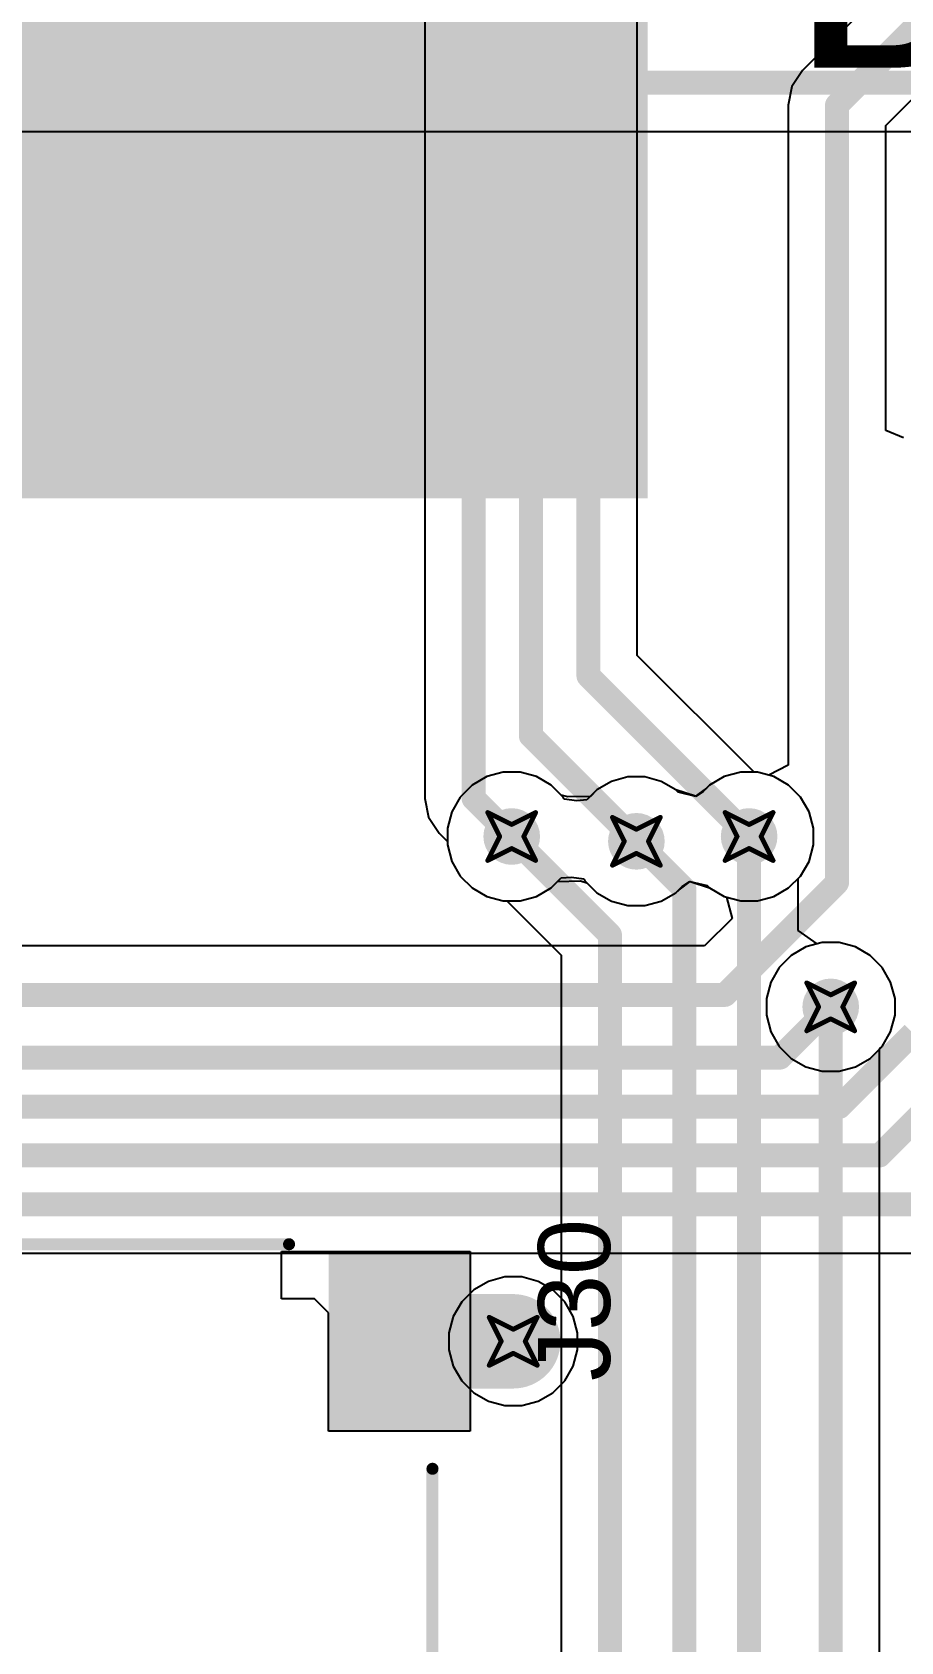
# Model space of a CAD drawing. Header units: inches. Extents: x -36 to 349, y -11 to 240.
# Drawn here: x 137.91 to 147.11, y 64.35 to 81.39 of the extents above; entities that cross this region are included whole.
import ezdxf

# ---------------------------------------------------------------- set-up
doc = ezdxf.new("R2010")
doc.units = ezdxf.units.IN
for name, color, linetype in [('Bottom Layer', 5, 'Continuous'), ('Drill Drawing', 1, 'Continuous'), ('Layer 1', 16, 'Continuous'), ('Layer 2', 76, 'Continuous'), ('Top Layer', 1, 'Continuous'), ('Top Overlay', 2, 'Continuous'), ('Top Solder', 216, 'Continuous'), ('Via Holes', 16, 'Continuous')]:
    doc.layers.add(name, color=color, linetype=linetype)
doc.styles.add('Arial', font='', dxfattribs={"height": 0.2})
doc.styles.add('Arial Black_Bold', font='', dxfattribs={"height": 0.2})
doc.styles.get('Arial').set_extended_font_data('Arial')
doc.styles.get('Arial Black_Bold').set_extended_font_data('Arial Black', bold=True)

# ---------------------------------------------------------------- blocks, each defined once
blk = doc.blocks.new('DM3BT_DSF_PEJS_332')
at = {"layer": 'Top Layer'}
blk.add_hatch(color=1, dxfattribs=at).paths.add_polyline_path([(-7.4, -6.6), (-5.9, -6.6), (-5.9, -8.5), (-7.4, -8.5)])
at = {"layer": 'Top Solder'}
blk.add_hatch(color=216, dxfattribs=at).paths.add_polyline_path([(-7.4, -6.6), (-5.9, -6.6), (-5.9, -8.5), (-7.4, -8.5)])
at = {"layer": 'Top Layer'}
for p, q in [((-7.4, -8.5), (-7.4, -6.6)), ((-7.4, -6.6), (-5.9, -6.6)), ((-5.9, -6.6), (-5.9, -7.85)), ((-5.9, -7.85), (-5.75, -8)), ((-5.75, -8), (-5.4, -8)), ((-5.4, -8), (-5.4, -8.5)), ((-5.4, -8.5), (-7.4, -8.5))]:
    blk.add_line(p, q, dxfattribs=at)
at = {"layer": 'Top Overlay'}
for points in [[(-7, 7.65, 0.127, 0.127, 0), (-7, -6.2, 0.127, 0.127, 0)], [(6.519, -8.578, 0.127, 0.127, 0), (-5.481, -8.578, 0.127, 0.127, 0)]]:
    blk.add_lwpolyline(points, format="xyseb", dxfattribs=at)
for points in [[(-7.032, -6.2, 0.0635, 0.0635, 1), (-6.968, -6.2, 0.0635, 0.0635, 1)], [(-5.513, -8.578, 0.0635, 0.0635, 1), (-5.449, -8.578, 0.0635, 0.0635, 1)]]:
    blk.add_lwpolyline(points, format="xyseb", close=True, dxfattribs=at)

msp = doc.modelspace()

# ---------------------------------------------------------------- hatches: boundary and pattern name
at = {"layer": 'Bottom Layer'}
h = msp.add_hatch(color=5, dxfattribs=at)
edge = h.paths.add_edge_path()
edge.add_arc((142.986, 72.873), 0.3, 0, 360)
h = msp.add_hatch(color=5, dxfattribs=at)
edge = h.paths.add_edge_path()
edge.add_arc((144.306, 72.822), 0.3, 0, 360)
h = msp.add_hatch(color=5, dxfattribs=at)
edge = h.paths.add_edge_path()
edge.add_arc((145.5, 72.873), 0.3, 0, 360)
h = msp.add_hatch(color=5, dxfattribs=at)
edge = h.paths.add_edge_path()
edge.add_arc((146.364, 71.069), 0.3, 0, 360)
h = msp.add_hatch(color=5, dxfattribs=at)
edge = h.paths.add_edge_path()
edge.add_arc((143.002, 67.528), 0.3, 0, 360)
at = {"layer": 'Layer 1'}
msp.add_hatch(color=16, dxfattribs=at).paths.add_polyline_path([(129.413, 76.454), (144.425, 76.454), (144.425, 91.013), (129.413, 91.013)])
h = msp.add_hatch(color=16, dxfattribs=at)
edge = h.paths.add_edge_path()
edge.add_arc((142.986, 72.873), 0.3, 0, 360)
h = msp.add_hatch(color=16, dxfattribs=at)
edge = h.paths.add_edge_path()
edge.add_arc((144.306, 72.822), 0.3, 0, 360)
h = msp.add_hatch(color=16, dxfattribs=at)
edge = h.paths.add_edge_path()
edge.add_arc((145.5, 72.873), 0.3, 0, 360)
h = msp.add_hatch(color=16, dxfattribs=at)
edge = h.paths.add_edge_path()
edge.add_arc((146.364, 71.069), 0.3, 0, 360)
h = msp.add_hatch(color=16, dxfattribs=at)
edge = h.paths.add_edge_path()
edge.add_arc((143.002, 67.528), 0.3, 0, 360)
at = {"layer": 'Layer 2'}
h = msp.add_hatch(color=76, dxfattribs=at)
edge = h.paths.add_edge_path()
edge.add_arc((142.986, 72.873), 0.3, 0, 360)
h = msp.add_hatch(color=76, dxfattribs=at)
edge = h.paths.add_edge_path()
edge.add_arc((144.306, 72.822), 0.3, 0, 360)
h = msp.add_hatch(color=76, dxfattribs=at)
edge = h.paths.add_edge_path()
edge.add_arc((145.5, 72.873), 0.3, 0, 360)
h = msp.add_hatch(color=76, dxfattribs=at)
edge = h.paths.add_edge_path()
edge.add_arc((146.364, 71.069), 0.3, 0, 360)
h = msp.add_hatch(color=76, dxfattribs=at)
edge = h.paths.add_edge_path()
edge.add_arc((143.002, 67.528), 0.3, 0, 360)
at = {"layer": 'Top Layer'}
h = msp.add_hatch(color=1, dxfattribs=at)
edge = h.paths.add_edge_path()
edge.add_arc((142.986, 72.873), 0.3, 0, 360)
h = msp.add_hatch(color=1, dxfattribs=at)
edge = h.paths.add_edge_path()
edge.add_arc((144.306, 72.822), 0.3, 0, 360)
h = msp.add_hatch(color=1, dxfattribs=at)
edge = h.paths.add_edge_path()
edge.add_arc((145.5, 72.873), 0.3, 0, 360)
h = msp.add_hatch(color=1, dxfattribs=at)
edge = h.paths.add_edge_path()
edge.add_arc((146.364, 71.069), 0.3, 0, 360)
h = msp.add_hatch(color=1, dxfattribs=at)
edge = h.paths.add_edge_path()
edge.add_arc((143.002, 67.528), 0.3, 0, 360)
at = {"layer": 'Via Holes'}
h = msp.add_hatch(color=7, dxfattribs=at)
edge = h.paths.add_edge_path()
edge.add_arc((142.986, 72.873), 0.15, 0, 360)
h = msp.add_hatch(color=7, dxfattribs=at)
edge = h.paths.add_edge_path()
edge.add_arc((144.306, 72.822), 0.15, 0, 360)
h = msp.add_hatch(color=7, dxfattribs=at)
edge = h.paths.add_edge_path()
edge.add_arc((145.5, 72.873), 0.15, 0, 360)
h = msp.add_hatch(color=7, dxfattribs=at)
edge = h.paths.add_edge_path()
edge.add_arc((146.364, 71.069), 0.15, 0, 360)
h = msp.add_hatch(color=7, dxfattribs=at)
edge = h.paths.add_edge_path()
edge.add_arc((143.002, 67.528), 0.15, 0, 360)

# ---------------------------------------------------------------- linework, layer by layer
at = {"layer": 'Bottom Layer'}
for p, q in [((129.159, 80.338), (147.764, 80.338)), ((142.723, 73.507), (142.567, 73.418)), ((142.896, 73.554), (142.723, 73.507)), ((143.075, 73.554), (142.896, 73.554)), ((143.248, 73.507), (143.075, 73.554)), ((143.404, 73.418), (143.248, 73.507)), ((144.044, 73.456), (143.888, 73.367)), ((144.217, 73.503), (144.044, 73.456)), ((144.396, 73.503), (144.217, 73.503)), ((144.569, 73.456), (144.396, 73.503)), ((144.725, 73.367), (144.569, 73.456)), ((145.237, 73.507), (145.082, 73.418)), ((145.411, 73.554), (145.237, 73.507)), ((145.59, 73.554), (145.411, 73.554)), ((145.763, 73.507), (145.59, 73.554)), ((145.918, 73.418), (145.763, 73.507)), ((142.441, 73.291), (142.351, 73.135)), ((142.567, 73.418), (142.441, 73.291)), ((143.531, 73.291), (143.404, 73.418)), ((143.543, 73.268), (143.531, 73.291)), ((143.888, 73.367), (143.782, 73.261)), ((144.75, 73.341), (144.725, 73.367)), ((144.934, 73.296), (144.75, 73.341)), ((145.015, 73.351), (144.934, 73.296)), ((145.082, 73.418), (145.015, 73.351)), ((146.045, 73.291), (145.918, 73.418)), ((146.135, 73.135), (146.045, 73.291)), ((142.351, 73.135), (142.305, 72.962)), ((143.674, 73.251), (143.543, 73.268)), ((143.782, 73.261), (143.674, 73.251)), ((146.181, 72.962), (146.135, 73.135)), ((142.305, 72.962), (142.305, 72.783)), ((146.181, 72.783), (146.181, 72.962)), ((142.305, 72.783), (142.351, 72.61)), ((146.135, 72.61), (146.181, 72.783)), ((142.351, 72.61), (142.441, 72.454)), ((146.045, 72.454), (146.135, 72.61)), ((142.441, 72.454), (142.567, 72.328)), ((146.018, 72.427), (146.045, 72.454)), ((142.567, 72.328), (142.723, 72.238)), ((146.018, 71.877), (146.018, 72.427)), ((142.723, 72.238), (142.896, 72.192)), ((142.896, 72.192), (142.934, 72.192)), ((142.934, 72.192), (143.509, 71.617)), ((146.221, 71.736), (146.018, 71.877)), ((143.509, 71.617), (143.509, 56.015)), ((146.274, 71.75), (146.221, 71.736)), ((146.453, 71.75), (146.274, 71.75)), ((146.627, 71.704), (146.453, 71.75)), ((146.782, 71.614), (146.627, 71.704)), ((146.909, 71.487), (146.782, 71.614)), ((146.998, 71.332), (146.909, 71.487)), ((147.045, 71.159), (146.998, 71.332)), ((147.045, 70.98), (147.045, 71.159)), ((146.998, 70.806), (147.045, 70.98)), ((146.909, 70.651), (146.998, 70.806)), ((146.882, 70.624), (146.909, 70.651)), ((146.882, 62.069), (146.882, 70.624))]:
    msp.add_line(p, q, dxfattribs=at)
for points in [[(129.067, 80.856, 0.254, 0.254, 0), (147.979, 80.856, 0.254, 0.254, 0)], [(142.986, 72.873, 0.254, 0.254, 0), (144.027, 71.831, 0.254, 0.254, 0)], [(144.306, 72.822, 0.254, 0.254, 0), (144.814, 72.314, 0.254, 0.254, 0)], [(145.5, 54.429, 0.254, 0.254, 0), (145.5, 72.873, 0.254, 0.254, 0)], [(144.814, 54.598, 0.254, 0.254, 0), (144.814, 72.314, 0.254, 0.254, 0)], [(144.027, 54.766, 0.254, 0.254, 0), (144.027, 71.831, 0.254, 0.254, 0)], [(146.364, 61.623, 0.254, 0.254, 0), (146.364, 71.069, 0.254, 0.254, 0)]]:
    msp.add_lwpolyline(points, format="xyseb", dxfattribs=at)
for points in [[(142.922, 72.873, 0.127, 0.127, 1), (143.049, 72.873, 0.127, 0.127, 1)], [(144.243, 72.822, 0.127, 0.127, 1), (144.37, 72.822, 0.127, 0.127, 1)], [(145.437, 72.873, 0.127, 0.127, 1), (145.564, 72.873, 0.127, 0.127, 1)], [(144.751, 72.314, 0.127, 0.127, 1), (144.878, 72.314, 0.127, 0.127, 1)], [(144.751, 72.314, 0.127, 0.127, 1), (144.878, 72.314, 0.127, 0.127, 1)], [(143.963, 71.831, 0.127, 0.127, 1), (144.09, 71.831, 0.127, 0.127, 1)], [(143.963, 71.831, 0.127, 0.127, 1), (144.09, 71.831, 0.127, 0.127, 1)], [(146.3, 71.069, 0.127, 0.127, 1), (146.427, 71.069, 0.127, 0.127, 1)]]:
    msp.add_lwpolyline(points, format="xyseb", close=True, dxfattribs=at)
at = {"layer": 'Drill Drawing'}
for points in [[(142.732, 73.127, 0.0508, 0.0508, 0), (142.986, 73, 0.0508, 0.0508, 0)], [(142.732, 73.127, 0.0508, 0.0508, 0), (142.859, 72.873, 0.0508, 0.0508, 0)], [(142.986, 73, 0.0508, 0.0508, 0), (143.24, 73.127, 0.0508, 0.0508, 0)], [(143.113, 72.873, 0.0508, 0.0508, 0), (143.24, 73.127, 0.0508, 0.0508, 0)], [(145.246, 73.127, 0.0508, 0.0508, 0), (145.5, 73, 0.0508, 0.0508, 0)], [(145.246, 73.127, 0.0508, 0.0508, 0), (145.373, 72.873, 0.0508, 0.0508, 0)], [(145.5, 73, 0.0508, 0.0508, 0), (145.754, 73.127, 0.0508, 0.0508, 0)], [(145.627, 72.873, 0.0508, 0.0508, 0), (145.754, 73.127, 0.0508, 0.0508, 0)], [(144.052, 73.076, 0.0508, 0.0508, 0), (144.306, 72.949, 0.0508, 0.0508, 0)], [(144.052, 73.076, 0.0508, 0.0508, 0), (144.179, 72.822, 0.0508, 0.0508, 0)], [(144.306, 72.949, 0.0508, 0.0508, 0), (144.56, 73.076, 0.0508, 0.0508, 0)], [(144.433, 72.822, 0.0508, 0.0508, 0), (144.56, 73.076, 0.0508, 0.0508, 0)], [(142.732, 72.619, 0.0508, 0.0508, 0), (142.859, 72.873, 0.0508, 0.0508, 0)], [(143.113, 72.873, 0.0508, 0.0508, 0), (143.24, 72.619, 0.0508, 0.0508, 0)], [(144.052, 72.568, 0.0508, 0.0508, 0), (144.179, 72.822, 0.0508, 0.0508, 0)], [(144.433, 72.822, 0.0508, 0.0508, 0), (144.56, 72.568, 0.0508, 0.0508, 0)], [(145.246, 72.619, 0.0508, 0.0508, 0), (145.373, 72.873, 0.0508, 0.0508, 0)], [(145.627, 72.873, 0.0508, 0.0508, 0), (145.754, 72.619, 0.0508, 0.0508, 0)], [(142.732, 72.619, 0.0508, 0.0508, 0), (142.986, 72.746, 0.0508, 0.0508, 0)], [(142.986, 72.746, 0.0508, 0.0508, 0), (143.24, 72.619, 0.0508, 0.0508, 0)], [(144.052, 72.568, 0.0508, 0.0508, 0), (144.306, 72.695, 0.0508, 0.0508, 0)], [(144.306, 72.695, 0.0508, 0.0508, 0), (144.56, 72.568, 0.0508, 0.0508, 0)], [(145.246, 72.619, 0.0508, 0.0508, 0), (145.5, 72.746, 0.0508, 0.0508, 0)], [(145.5, 72.746, 0.0508, 0.0508, 0), (145.754, 72.619, 0.0508, 0.0508, 0)], [(146.11, 71.323, 0.0508, 0.0508, 0), (146.364, 71.196, 0.0508, 0.0508, 0)], [(146.11, 71.323, 0.0508, 0.0508, 0), (146.237, 71.069, 0.0508, 0.0508, 0)], [(146.364, 71.196, 0.0508, 0.0508, 0), (146.618, 71.323, 0.0508, 0.0508, 0)], [(146.491, 71.069, 0.0508, 0.0508, 0), (146.618, 71.323, 0.0508, 0.0508, 0)], [(146.11, 70.815, 0.0508, 0.0508, 0), (146.237, 71.069, 0.0508, 0.0508, 0)], [(146.491, 71.069, 0.0508, 0.0508, 0), (146.618, 70.815, 0.0508, 0.0508, 0)], [(146.11, 70.815, 0.0508, 0.0508, 0), (146.364, 70.942, 0.0508, 0.0508, 0)], [(146.364, 70.942, 0.0508, 0.0508, 0), (146.618, 70.815, 0.0508, 0.0508, 0)], [(142.748, 67.782, 0.0508, 0.0508, 0), (143.002, 67.655, 0.0508, 0.0508, 0)], [(142.748, 67.782, 0.0508, 0.0508, 0), (142.875, 67.528, 0.0508, 0.0508, 0)], [(143.002, 67.655, 0.0508, 0.0508, 0), (143.256, 67.782, 0.0508, 0.0508, 0)], [(143.129, 67.528, 0.0508, 0.0508, 0), (143.256, 67.782, 0.0508, 0.0508, 0)], [(142.748, 67.274, 0.0508, 0.0508, 0), (142.875, 67.528, 0.0508, 0.0508, 0)], [(143.129, 67.528, 0.0508, 0.0508, 0), (143.256, 67.274, 0.0508, 0.0508, 0)], [(142.748, 67.274, 0.0508, 0.0508, 0), (143.002, 67.401, 0.0508, 0.0508, 0)], [(143.002, 67.401, 0.0508, 0.0508, 0), (143.256, 67.274, 0.0508, 0.0508, 0)]]:
    msp.add_lwpolyline(points, format="xyseb", dxfattribs=at)
for points in [[(142.719, 73.127, 0.0254, 0.0254, 1), (142.744, 73.127, 0.0254, 0.0254, 1)], [(142.719, 73.127, 0.0254, 0.0254, 1), (142.744, 73.127, 0.0254, 0.0254, 1)], [(143.227, 73.127, 0.0254, 0.0254, 1), (143.252, 73.127, 0.0254, 0.0254, 1)], [(143.227, 73.127, 0.0254, 0.0254, 1), (143.252, 73.127, 0.0254, 0.0254, 1)], [(145.233, 73.127, 0.0254, 0.0254, 1), (145.259, 73.127, 0.0254, 0.0254, 1)], [(145.233, 73.127, 0.0254, 0.0254, 1), (145.259, 73.127, 0.0254, 0.0254, 1)], [(145.741, 73.127, 0.0254, 0.0254, 1), (145.767, 73.127, 0.0254, 0.0254, 1)], [(145.741, 73.127, 0.0254, 0.0254, 1), (145.767, 73.127, 0.0254, 0.0254, 1)], [(142.973, 73, 0.0254, 0.0254, 1), (142.998, 73, 0.0254, 0.0254, 1)], [(142.973, 73, 0.0254, 0.0254, 1), (142.998, 73, 0.0254, 0.0254, 1)], [(144.04, 73.076, 0.0254, 0.0254, 1), (144.065, 73.076, 0.0254, 0.0254, 1)], [(144.04, 73.076, 0.0254, 0.0254, 1), (144.065, 73.076, 0.0254, 0.0254, 1)], [(144.294, 72.949, 0.0254, 0.0254, 1), (144.319, 72.949, 0.0254, 0.0254, 1)], [(144.294, 72.949, 0.0254, 0.0254, 1), (144.319, 72.949, 0.0254, 0.0254, 1)], [(144.548, 73.076, 0.0254, 0.0254, 1), (144.573, 73.076, 0.0254, 0.0254, 1)], [(144.548, 73.076, 0.0254, 0.0254, 1), (144.573, 73.076, 0.0254, 0.0254, 1)], [(145.487, 73, 0.0254, 0.0254, 1), (145.513, 73, 0.0254, 0.0254, 1)], [(145.487, 73, 0.0254, 0.0254, 1), (145.513, 73, 0.0254, 0.0254, 1)], [(142.846, 72.873, 0.0254, 0.0254, 1), (142.871, 72.873, 0.0254, 0.0254, 1)], [(142.846, 72.873, 0.0254, 0.0254, 1), (142.871, 72.873, 0.0254, 0.0254, 1)], [(143.1, 72.873, 0.0254, 0.0254, 1), (143.125, 72.873, 0.0254, 0.0254, 1)], [(143.1, 72.873, 0.0254, 0.0254, 1), (143.125, 72.873, 0.0254, 0.0254, 1)], [(144.167, 72.822, 0.0254, 0.0254, 1), (144.192, 72.822, 0.0254, 0.0254, 1)], [(144.167, 72.822, 0.0254, 0.0254, 1), (144.192, 72.822, 0.0254, 0.0254, 1)], [(144.421, 72.822, 0.0254, 0.0254, 1), (144.446, 72.822, 0.0254, 0.0254, 1)], [(144.421, 72.822, 0.0254, 0.0254, 1), (144.446, 72.822, 0.0254, 0.0254, 1)], [(145.36, 72.873, 0.0254, 0.0254, 1), (145.386, 72.873, 0.0254, 0.0254, 1)], [(145.36, 72.873, 0.0254, 0.0254, 1), (145.386, 72.873, 0.0254, 0.0254, 1)], [(145.614, 72.873, 0.0254, 0.0254, 1), (145.64, 72.873, 0.0254, 0.0254, 1)], [(145.614, 72.873, 0.0254, 0.0254, 1), (145.64, 72.873, 0.0254, 0.0254, 1)], [(142.719, 72.619, 0.0254, 0.0254, 1), (142.744, 72.619, 0.0254, 0.0254, 1)], [(142.719, 72.619, 0.0254, 0.0254, 1), (142.744, 72.619, 0.0254, 0.0254, 1)], [(142.973, 72.746, 0.0254, 0.0254, 1), (142.998, 72.746, 0.0254, 0.0254, 1)], [(142.973, 72.746, 0.0254, 0.0254, 1), (142.998, 72.746, 0.0254, 0.0254, 1)], [(143.227, 72.619, 0.0254, 0.0254, 1), (143.252, 72.619, 0.0254, 0.0254, 1)], [(143.227, 72.619, 0.0254, 0.0254, 1), (143.252, 72.619, 0.0254, 0.0254, 1)], [(144.294, 72.695, 0.0254, 0.0254, 1), (144.319, 72.695, 0.0254, 0.0254, 1)], [(144.294, 72.695, 0.0254, 0.0254, 1), (144.319, 72.695, 0.0254, 0.0254, 1)], [(145.233, 72.619, 0.0254, 0.0254, 1), (145.259, 72.619, 0.0254, 0.0254, 1)], [(145.233, 72.619, 0.0254, 0.0254, 1), (145.259, 72.619, 0.0254, 0.0254, 1)], [(145.487, 72.746, 0.0254, 0.0254, 1), (145.513, 72.746, 0.0254, 0.0254, 1)], [(145.487, 72.746, 0.0254, 0.0254, 1), (145.513, 72.746, 0.0254, 0.0254, 1)], [(145.741, 72.619, 0.0254, 0.0254, 1), (145.767, 72.619, 0.0254, 0.0254, 1)], [(145.741, 72.619, 0.0254, 0.0254, 1), (145.767, 72.619, 0.0254, 0.0254, 1)], [(144.04, 72.568, 0.0254, 0.0254, 1), (144.065, 72.568, 0.0254, 0.0254, 1)], [(144.04, 72.568, 0.0254, 0.0254, 1), (144.065, 72.568, 0.0254, 0.0254, 1)], [(144.548, 72.568, 0.0254, 0.0254, 1), (144.573, 72.568, 0.0254, 0.0254, 1)], [(144.548, 72.568, 0.0254, 0.0254, 1), (144.573, 72.568, 0.0254, 0.0254, 1)], [(146.097, 71.323, 0.0254, 0.0254, 1), (146.122, 71.323, 0.0254, 0.0254, 1)], [(146.097, 71.323, 0.0254, 0.0254, 1), (146.122, 71.323, 0.0254, 0.0254, 1)], [(146.605, 71.323, 0.0254, 0.0254, 1), (146.63, 71.323, 0.0254, 0.0254, 1)], [(146.605, 71.323, 0.0254, 0.0254, 1), (146.63, 71.323, 0.0254, 0.0254, 1)], [(146.224, 71.069, 0.0254, 0.0254, 1), (146.249, 71.069, 0.0254, 0.0254, 1)], [(146.224, 71.069, 0.0254, 0.0254, 1), (146.249, 71.069, 0.0254, 0.0254, 1)], [(146.351, 71.196, 0.0254, 0.0254, 1), (146.376, 71.196, 0.0254, 0.0254, 1)], [(146.351, 71.196, 0.0254, 0.0254, 1), (146.376, 71.196, 0.0254, 0.0254, 1)], [(146.478, 71.069, 0.0254, 0.0254, 1), (146.503, 71.069, 0.0254, 0.0254, 1)], [(146.478, 71.069, 0.0254, 0.0254, 1), (146.503, 71.069, 0.0254, 0.0254, 1)], [(146.351, 70.942, 0.0254, 0.0254, 1), (146.376, 70.942, 0.0254, 0.0254, 1)], [(146.351, 70.942, 0.0254, 0.0254, 1), (146.376, 70.942, 0.0254, 0.0254, 1)], [(146.097, 70.815, 0.0254, 0.0254, 1), (146.122, 70.815, 0.0254, 0.0254, 1)], [(146.097, 70.815, 0.0254, 0.0254, 1), (146.122, 70.815, 0.0254, 0.0254, 1)], [(146.605, 70.815, 0.0254, 0.0254, 1), (146.63, 70.815, 0.0254, 0.0254, 1)], [(146.605, 70.815, 0.0254, 0.0254, 1), (146.63, 70.815, 0.0254, 0.0254, 1)], [(142.735, 67.782, 0.0254, 0.0254, 1), (142.761, 67.782, 0.0254, 0.0254, 1)], [(142.735, 67.782, 0.0254, 0.0254, 1), (142.761, 67.782, 0.0254, 0.0254, 1)], [(142.989, 67.655, 0.0254, 0.0254, 1), (143.015, 67.655, 0.0254, 0.0254, 1)], [(142.989, 67.655, 0.0254, 0.0254, 1), (143.015, 67.655, 0.0254, 0.0254, 1)], [(143.243, 67.782, 0.0254, 0.0254, 1), (143.269, 67.782, 0.0254, 0.0254, 1)], [(143.243, 67.782, 0.0254, 0.0254, 1), (143.269, 67.782, 0.0254, 0.0254, 1)], [(142.862, 67.528, 0.0254, 0.0254, 1), (142.888, 67.528, 0.0254, 0.0254, 1)], [(142.862, 67.528, 0.0254, 0.0254, 1), (142.888, 67.528, 0.0254, 0.0254, 1)], [(143.116, 67.528, 0.0254, 0.0254, 1), (143.142, 67.528, 0.0254, 0.0254, 1)], [(143.116, 67.528, 0.0254, 0.0254, 1), (143.142, 67.528, 0.0254, 0.0254, 1)], [(142.989, 67.401, 0.0254, 0.0254, 1), (143.015, 67.401, 0.0254, 0.0254, 1)], [(142.989, 67.401, 0.0254, 0.0254, 1), (143.015, 67.401, 0.0254, 0.0254, 1)], [(142.735, 67.274, 0.0254, 0.0254, 1), (142.761, 67.274, 0.0254, 0.0254, 1)], [(142.735, 67.274, 0.0254, 0.0254, 1), (142.761, 67.274, 0.0254, 0.0254, 1)], [(143.243, 67.274, 0.0254, 0.0254, 1), (143.269, 67.274, 0.0254, 0.0254, 1)], [(143.243, 67.274, 0.0254, 0.0254, 1), (143.269, 67.274, 0.0254, 0.0254, 1)]]:
    msp.add_lwpolyline(points, format="xyseb", close=True, dxfattribs=at)
at = {"layer": 'Layer 1'}
for p, q in [((142.723, 73.507), (142.567, 73.418)), ((142.896, 73.554), (142.723, 73.507)), ((143.075, 73.554), (142.896, 73.554)), ((143.248, 73.507), (143.075, 73.554)), ((143.404, 73.418), (143.248, 73.507)), ((144.044, 73.456), (143.888, 73.367)), ((144.217, 73.503), (144.044, 73.456)), ((144.396, 73.503), (144.217, 73.503)), ((144.569, 73.456), (144.396, 73.503)), ((144.725, 73.367), (144.569, 73.456)), ((145.237, 73.507), (145.082, 73.418)), ((145.411, 73.554), (145.237, 73.507)), ((145.59, 73.554), (145.411, 73.554)), ((145.763, 73.507), (145.59, 73.554)), ((145.918, 73.418), (145.763, 73.507)), ((142.441, 73.291), (142.351, 73.135)), ((142.567, 73.418), (142.441, 73.291)), ((143.51, 73.312), (143.404, 73.418)), ((143.579, 73.292), (143.51, 73.312)), ((143.82, 73.298), (143.579, 73.292)), ((143.888, 73.367), (143.82, 73.298)), ((144.932, 73.299), (144.725, 73.367)), ((145.049, 73.384), (144.932, 73.299)), ((145.082, 73.418), (145.049, 73.384)), ((146.045, 73.291), (145.918, 73.418)), ((146.135, 73.135), (146.045, 73.291)), ((142.351, 73.135), (142.305, 72.962)), ((146.181, 72.962), (146.135, 73.135)), ((142.305, 72.962), (142.305, 72.783)), ((146.181, 72.783), (146.181, 72.962)), ((142.305, 72.783), (142.351, 72.61)), ((146.135, 72.61), (146.181, 72.783)), ((142.351, 72.61), (142.441, 72.454)), ((146.045, 72.454), (146.135, 72.61)), ((142.441, 72.454), (142.567, 72.328)), ((145.918, 72.328), (146.045, 72.454)), ((142.567, 72.328), (142.723, 72.238)), ((143.248, 72.238), (143.404, 72.328)), ((143.404, 72.328), (143.472, 72.396)), ((143.472, 72.396), (143.713, 72.402)), ((143.713, 72.402), (143.782, 72.383)), ((143.782, 72.383), (143.888, 72.277)), ((143.888, 72.277), (144.044, 72.187)), ((144.569, 72.187), (144.725, 72.277)), ((144.725, 72.277), (144.758, 72.31)), ((144.758, 72.31), (144.875, 72.396)), ((144.875, 72.396), (145.082, 72.328)), ((145.082, 72.328), (145.237, 72.238)), ((145.763, 72.238), (145.918, 72.328)), ((142.723, 72.238), (142.896, 72.192)), ((142.896, 72.192), (143.075, 72.192)), ((143.075, 72.192), (143.248, 72.238)), ((144.044, 72.187), (144.217, 72.141)), ((144.217, 72.141), (144.396, 72.141)), ((144.396, 72.141), (144.569, 72.187)), ((145.237, 72.238), (145.411, 72.192)), ((145.411, 72.192), (145.59, 72.192)), ((145.59, 72.192), (145.763, 72.238)), ((145.946, 71.614), (145.819, 71.487)), ((146.101, 71.704), (145.946, 71.614)), ((146.274, 71.75), (146.101, 71.704)), ((146.453, 71.75), (146.274, 71.75)), ((146.627, 71.704), (146.453, 71.75)), ((146.782, 71.614), (146.627, 71.704)), ((146.909, 71.487), (146.782, 71.614)), ((145.819, 71.487), (145.729, 71.332)), ((146.998, 71.332), (146.909, 71.487)), ((145.729, 71.332), (145.683, 71.159)), ((147.045, 71.159), (146.998, 71.332)), ((145.683, 71.159), (145.683, 70.98)), ((147.045, 70.98), (147.045, 71.159)), ((145.683, 70.98), (145.729, 70.806)), ((146.998, 70.806), (147.045, 70.98)), ((145.729, 70.806), (145.819, 70.651)), ((146.909, 70.651), (146.998, 70.806)), ((145.819, 70.651), (145.946, 70.524)), ((146.782, 70.524), (146.909, 70.651)), ((145.946, 70.524), (146.101, 70.435)), ((146.101, 70.435), (146.274, 70.388)), ((146.274, 70.388), (146.453, 70.388)), ((146.453, 70.388), (146.627, 70.435)), ((146.627, 70.435), (146.782, 70.524))]:
    msp.add_line(p, q, dxfattribs=at)
at = {"layer": 'Layer 2'}
for p, q in [((142.723, 73.507), (142.567, 73.418)), ((142.896, 73.554), (142.723, 73.507)), ((143.075, 73.554), (142.896, 73.554)), ((143.248, 73.507), (143.075, 73.554)), ((143.404, 73.418), (143.248, 73.507)), ((144.044, 73.456), (143.888, 73.367)), ((144.217, 73.503), (144.044, 73.456)), ((144.396, 73.503), (144.217, 73.503)), ((144.569, 73.456), (144.396, 73.503)), ((144.725, 73.367), (144.569, 73.456)), ((145.237, 73.507), (145.082, 73.418)), ((145.411, 73.554), (145.237, 73.507)), ((145.59, 73.554), (145.411, 73.554)), ((145.763, 73.507), (145.59, 73.554)), ((145.918, 73.418), (145.763, 73.507)), ((142.441, 73.291), (142.351, 73.135)), ((142.567, 73.418), (142.441, 73.291)), ((143.51, 73.312), (143.404, 73.418)), ((143.579, 73.292), (143.51, 73.312)), ((143.82, 73.298), (143.579, 73.292)), ((143.888, 73.367), (143.82, 73.298)), ((144.932, 73.299), (144.725, 73.367)), ((145.049, 73.384), (144.932, 73.299)), ((145.082, 73.418), (145.049, 73.384)), ((146.045, 73.291), (145.918, 73.418)), ((146.135, 73.135), (146.045, 73.291)), ((142.351, 73.135), (142.305, 72.962)), ((146.181, 72.962), (146.135, 73.135)), ((142.305, 72.962), (142.305, 72.783)), ((146.181, 72.783), (146.181, 72.962)), ((142.305, 72.783), (142.351, 72.61)), ((146.135, 72.61), (146.181, 72.783)), ((142.351, 72.61), (142.441, 72.454)), ((146.045, 72.454), (146.135, 72.61)), ((142.441, 72.454), (142.567, 72.328)), ((145.918, 72.328), (146.045, 72.454)), ((142.567, 72.328), (142.723, 72.238)), ((143.248, 72.238), (143.404, 72.328)), ((143.404, 72.328), (143.472, 72.396)), ((143.472, 72.396), (143.713, 72.402)), ((143.713, 72.402), (143.782, 72.383)), ((143.782, 72.383), (143.888, 72.277)), ((143.888, 72.277), (144.044, 72.187)), ((144.569, 72.187), (144.725, 72.277)), ((144.725, 72.277), (144.758, 72.31)), ((144.758, 72.31), (144.875, 72.396)), ((144.875, 72.396), (145.082, 72.328)), ((145.082, 72.328), (145.237, 72.238)), ((145.763, 72.238), (145.918, 72.328)), ((142.723, 72.238), (142.896, 72.192)), ((142.896, 72.192), (143.075, 72.192)), ((143.075, 72.192), (143.248, 72.238)), ((144.044, 72.187), (144.217, 72.141)), ((144.217, 72.141), (144.396, 72.141)), ((144.396, 72.141), (144.569, 72.187)), ((145.237, 72.238), (145.411, 72.192)), ((145.411, 72.192), (145.59, 72.192)), ((145.59, 72.192), (145.763, 72.238)), ((145.946, 71.614), (145.819, 71.487)), ((146.101, 71.704), (145.946, 71.614)), ((146.274, 71.75), (146.101, 71.704)), ((146.453, 71.75), (146.274, 71.75)), ((146.627, 71.704), (146.453, 71.75)), ((146.782, 71.614), (146.627, 71.704)), ((146.909, 71.487), (146.782, 71.614)), ((145.819, 71.487), (145.729, 71.332)), ((146.998, 71.332), (146.909, 71.487)), ((145.729, 71.332), (145.683, 71.159)), ((147.045, 71.159), (146.998, 71.332)), ((145.683, 71.159), (145.683, 70.98)), ((147.045, 70.98), (147.045, 71.159)), ((145.683, 70.98), (145.729, 70.806)), ((146.998, 70.806), (147.045, 70.98)), ((145.729, 70.806), (145.819, 70.651)), ((146.909, 70.651), (146.998, 70.806)), ((145.819, 70.651), (145.946, 70.524)), ((146.782, 70.524), (146.909, 70.651)), ((145.946, 70.524), (146.101, 70.435)), ((146.101, 70.435), (146.274, 70.388)), ((146.274, 70.388), (146.453, 70.388)), ((146.453, 70.388), (146.627, 70.435)), ((146.627, 70.435), (146.782, 70.524)), ((142.912, 68.209), (142.739, 68.163)), ((143.092, 68.209), (142.912, 68.209)), ((143.265, 68.163), (143.092, 68.209)), ((142.584, 68.073), (142.457, 67.946)), ((142.739, 68.163), (142.584, 68.073)), ((143.42, 68.073), (143.265, 68.163)), ((143.547, 67.946), (143.42, 68.073)), ((142.457, 67.946), (142.367, 67.791)), ((143.637, 67.791), (143.547, 67.946)), ((142.367, 67.791), (142.321, 67.618)), ((143.683, 67.618), (143.637, 67.791)), ((142.321, 67.618), (142.321, 67.438)), ((143.683, 67.438), (143.683, 67.618)), ((142.321, 67.438), (142.367, 67.265)), ((143.637, 67.265), (143.683, 67.438)), ((142.367, 67.265), (142.457, 67.11)), ((143.547, 67.11), (143.637, 67.265)), ((142.457, 67.11), (142.584, 66.983)), ((142.584, 66.983), (142.739, 66.893)), ((143.265, 66.893), (143.42, 66.983)), ((143.42, 66.983), (143.547, 67.11)), ((142.739, 66.893), (142.912, 66.847)), ((142.912, 66.847), (143.092, 66.847)), ((143.092, 66.847), (143.265, 66.893))]:
    msp.add_line(p, q, dxfattribs=at)
at = {"layer": 'Top Layer'}
for p, q in [((142.065, 88.726), (142.065, 73.275)), ((144.316, 74.789), (144.316, 88.699)), ((147.103, 82.021), (146.064, 80.982)), ((146.949, 80.401), (147.684, 81.137)), ((146.064, 80.982), (145.952, 80.814)), ((145.952, 80.814), (145.913, 80.616)), ((145.913, 80.616), (145.913, 73.629)), ((146.949, 77.17), (146.949, 80.401)), ((147.136, 77.093), (146.949, 77.17)), ((145.552, 73.554), (144.316, 74.789)), ((145.913, 73.629), (145.709, 73.522)), ((145.59, 73.554), (145.552, 73.554)), ((145.709, 73.522), (145.59, 73.554)), ((142.065, 73.275), (142.104, 73.077)), ((142.104, 73.077), (142.217, 72.909)), ((142.217, 72.909), (142.305, 72.821)), ((142.305, 72.821), (142.305, 72.783)), ((142.305, 72.783), (142.351, 72.61)), ((142.351, 72.61), (142.441, 72.454)), ((142.441, 72.454), (142.567, 72.328)), ((143.404, 72.328), (143.51, 72.434)), ((143.51, 72.434), (143.618, 72.443)), ((143.618, 72.443), (143.749, 72.426)), ((142.567, 72.328), (142.723, 72.238)), ((143.248, 72.238), (143.404, 72.328)), ((143.749, 72.426), (143.761, 72.404)), ((143.761, 72.404), (143.888, 72.277)), ((143.888, 72.277), (144.044, 72.187)), ((144.569, 72.187), (144.725, 72.277)), ((144.725, 72.277), (144.791, 72.344)), ((144.791, 72.344), (144.872, 72.398)), ((144.872, 72.398), (145.057, 72.353)), ((145.057, 72.353), (145.082, 72.328)), ((145.082, 72.328), (145.237, 72.238)), ((142.723, 72.238), (142.896, 72.192)), ((142.896, 72.192), (143.075, 72.192)), ((143.075, 72.192), (143.248, 72.238)), ((144.044, 72.187), (144.217, 72.141)), ((144.217, 72.141), (144.396, 72.141)), ((144.396, 72.141), (144.569, 72.187)), ((145.237, 72.238), (145.259, 72.232)), ((145.259, 72.232), (145.32, 72.005)), ((145.32, 72.005), (145.029, 71.714)), ((145.029, 71.714), (128.091, 71.714)), ((127.6, 68.462), (147.364, 68.462))]:
    msp.add_line(p, q, dxfattribs=at)
for points in [[(143.189, 73.939, 0.254, 0.254, 0), (143.189, 91.592, 0.254, 0.254, 0)], [(142.583, 73.275, 0.254, 0.254, 0), (142.583, 88.941, 0.254, 0.254, 0)], [(143.798, 74.574, 0.254, 0.254, 0), (143.798, 88.913, 0.254, 0.254, 0)], [(146.431, 80.616, 0.254, 0.254, 0), (147.47, 81.655, 0.254, 0.254, 0)], [(146.431, 72.384, 0.254, 0.254, 0), (146.431, 80.616, 0.254, 0.254, 0)], [(143.798, 74.574, 0.254, 0.254, 0), (145.5, 72.873, 0.254, 0.254, 0)], [(143.189, 73.939, 0.254, 0.254, 0), (144.306, 72.822, 0.254, 0.254, 0)], [(142.583, 73.275, 0.254, 0.254, 0), (142.986, 72.873, 0.254, 0.254, 0)], [(145.243, 71.196, 0.254, 0.254, 0), (146.431, 72.384, 0.254, 0.254, 0)], [(125.261, 71.196, 0.254, 0.254, 0), (145.243, 71.196, 0.254, 0.254, 0)], [(145.826, 70.532, 0.254, 0.254, 0), (146.364, 71.069, 0.254, 0.254, 0)], [(146.457, 70.011, 0.254, 0.254, 0), (147.236, 70.79, 0.254, 0.254, 0)], [(126.743, 70.532, 0.254, 0.254, 0), (145.826, 70.532, 0.254, 0.254, 0)], [(146.881, 69.496, 0.254, 0.254, 0), (147.964, 70.578, 0.254, 0.254, 0)], [(126.958, 70.011, 0.254, 0.254, 0), (146.457, 70.011, 0.254, 0.254, 0)], [(127.172, 69.496, 0.254, 0.254, 0), (146.881, 69.496, 0.254, 0.254, 0)], [(127.385, 68.98, 0.254, 0.254, 0), (147.364, 68.98, 0.254, 0.254, 0)], [(141.797, 67.528, 1, 1, 0), (143.002, 67.528, 1, 1, 0)], [(143.002, 67.528, 1, 1, 0), (143.002, 67.528, 1, 1, 0)]]:
    msp.add_lwpolyline(points, format="xyseb", dxfattribs=at)
for points in [[(146.367, 80.616, 0.127, 0.127, 1), (146.494, 80.616, 0.127, 0.127, 1)], [(146.367, 80.616, 0.127, 0.127, 1), (146.494, 80.616, 0.127, 0.127, 1)], [(143.735, 74.574, 0.127, 0.127, 1), (143.862, 74.574, 0.127, 0.127, 1)], [(143.735, 74.574, 0.127, 0.127, 1), (143.862, 74.574, 0.127, 0.127, 1)], [(143.125, 73.939, 0.127, 0.127, 1), (143.252, 73.939, 0.127, 0.127, 1)], [(143.125, 73.939, 0.127, 0.127, 1), (143.252, 73.939, 0.127, 0.127, 1)], [(142.519, 73.275, 0.127, 0.127, 1), (142.646, 73.275, 0.127, 0.127, 1)], [(142.519, 73.275, 0.127, 0.127, 1), (142.646, 73.275, 0.127, 0.127, 1)], [(142.922, 72.873, 0.127, 0.127, 1), (143.049, 72.873, 0.127, 0.127, 1)], [(144.243, 72.822, 0.127, 0.127, 1), (144.37, 72.822, 0.127, 0.127, 1)], [(145.437, 72.873, 0.127, 0.127, 1), (145.564, 72.873, 0.127, 0.127, 1)], [(146.367, 72.384, 0.127, 0.127, 1), (146.494, 72.384, 0.127, 0.127, 1)], [(146.367, 72.384, 0.127, 0.127, 1), (146.494, 72.384, 0.127, 0.127, 1)], [(145.18, 71.196, 0.127, 0.127, 1), (145.307, 71.196, 0.127, 0.127, 1)], [(145.18, 71.196, 0.127, 0.127, 1), (145.307, 71.196, 0.127, 0.127, 1)], [(146.3, 71.069, 0.127, 0.127, 1), (146.427, 71.069, 0.127, 0.127, 1)], [(145.763, 70.532, 0.127, 0.127, 1), (145.89, 70.532, 0.127, 0.127, 1)], [(145.763, 70.532, 0.127, 0.127, 1), (145.89, 70.532, 0.127, 0.127, 1)], [(146.394, 70.011, 0.127, 0.127, 1), (146.521, 70.011, 0.127, 0.127, 1)], [(146.394, 70.011, 0.127, 0.127, 1), (146.521, 70.011, 0.127, 0.127, 1)], [(146.818, 69.496, 0.127, 0.127, 1), (146.945, 69.496, 0.127, 0.127, 1)], [(146.818, 69.496, 0.127, 0.127, 1), (146.945, 69.496, 0.127, 0.127, 1)], [(141.547, 67.528, 0.5, 0.5, 1), (142.047, 67.528, 0.5, 0.5, 1)], [(142.752, 67.528, 0.5, 0.5, 1), (143.252, 67.528, 0.5, 0.5, 1)], [(142.752, 67.528, 0.5, 0.5, 1), (143.252, 67.528, 0.5, 0.5, 1)], [(142.752, 67.528, 0.5, 0.5, 1), (143.252, 67.528, 0.5, 0.5, 1)]]:
    msp.add_lwpolyline(points, format="xyseb", close=True, dxfattribs=at)

# ---------------------------------------------------------------- block references
at = {"rotation": 180}
msp.add_blockref('DM3BT_DSF_PEJS_332', (135.147, 59.978), dxfattribs=at)

# ---------------------------------------------------------------- texts
at = {"layer": 'Top Overlay'}
for s, height, rotation, style, p in [('BOOT', 1.524, 360, 'Arial Black_Bold', (146.027, 81.013)), ('J30', 0.762, 90, 'Arial', (144.027, 67.107))]:
    msp.add_text(s, height=height, rotation=rotation, dxfattribs=dict(at, style=style)).set_placement(p)

doc.saveas('drawing.dxf')
